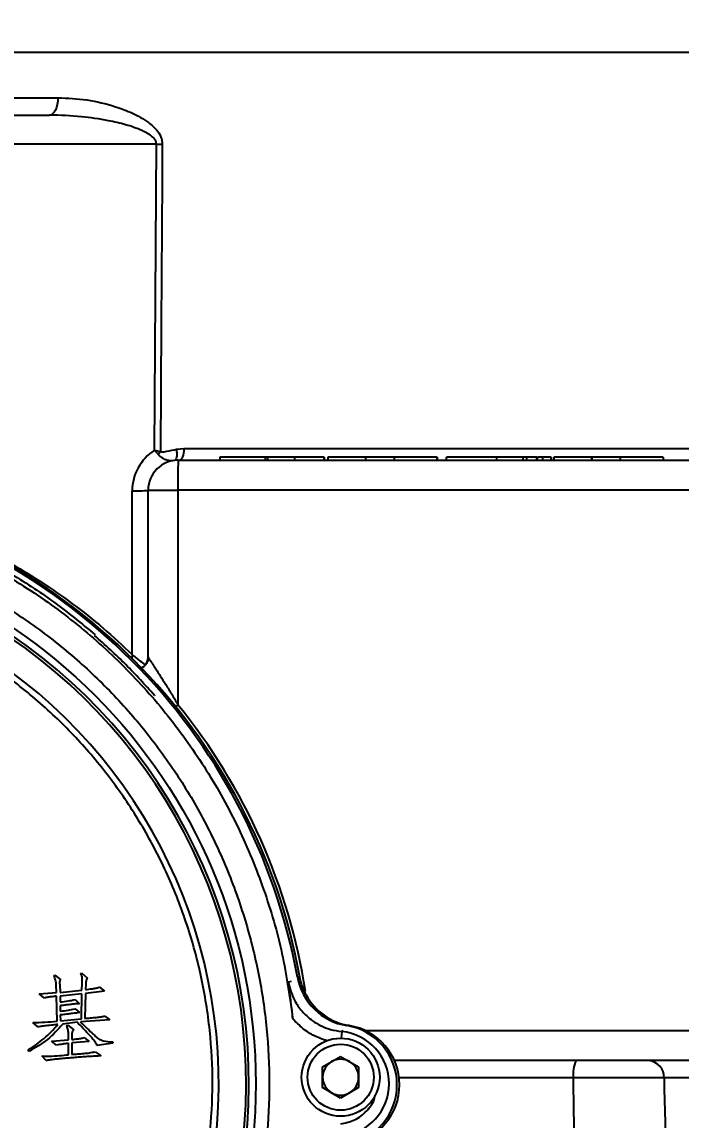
# Model space of a CAD drawing. Header units: millimetres. Extents: x 10469 to 13094, y 11322 to 13178.
# Drawn here: x 11182.1 to 11291.9, y 12722.7 to 12905.6 of the extents above; entities that cross this region are included whole.
import ezdxf

# ---------------------------------------------------------------- set-up
doc = ezdxf.new("R2010")
doc.units = ezdxf.units.MM
doc.layers.add('AM_5', color=3, linetype='Continuous', lineweight=25)
doc.styles.add('SLDTEXTSTYLE1', font='txt.shx', dxfattribs={"width": 0.7, "bigfont": 'gbcbig.shx'})
doc.dimstyles.new('SLDDIMSTYLE12$0', dxfattribs={"dimtxt": 12, "dimasz": 10, "dimexe": 0, "dimexo": 0.0625, "dimgap": 0.875, "dimtad": 1, "dimdec": 1, "dimlfac": 1.8, "dimrnd": 1e-09, "dimzin": 12, "dimdsep": 46, "dimtxsty": 'SLDTEXTSTYLE1', "dimcen": 0.09, "dimdle": 8.16, "dimclrd": 3, "dimclre": 3, "dimadec": 0, "dimazin": 3, "dimtfac": 1, "dimtdec": 1, "dimtofl": 0, "dimtmove": 0, "dimatfit": 3, "dimfxl": 0, "dimfrac": 2, "dimtolj": 1, "dimlwd": 5, "dimlwe": 5, "dimarcsym": 0})

# ---------------------------------------------------------------- blocks, each defined once
blk = doc.blocks.new('*D9')
at = {"layer": 'AM_5', "color": 3, "lineweight": 5, "transparency": 16777216}
blk.add_line((11116.78, 12900.64), (11116.78, 12962.14), dxfattribs=at)
at = {"layer": 'AM_5', "color": 3, "linetype": 'Continuous', "lineweight": 5, "transparency": 16777216}
for p, q in [((11126.78, 12962.14), (11376.78, 12962.14)), ((11386.78, 12900.64), (11386.78, 12962.14))]:
    blk.add_line(p, q, dxfattribs=at)
at = {"layer": 'AM_5', "color": 3, "transparency": 16777216}
for points in [[(11126.78, 12963.81), (11126.78, 12960.47), (11116.78, 12962.14)], [(11376.78, 12963.81), (11376.78, 12960.47), (11386.78, 12962.14)]]:
    blk.add_solid(points, dxfattribs=at)
at = {"layer": 'Defpoints', "color": 0, "transparency": 16777216}
for p in [(11386.78, 12962.14), (11116.78, 12900.58), (11386.78, 12900.58)]:
    blk.add_point(p, dxfattribs=at)
at = {"layer": 'AM_5', "color": 0, "transparency": 16777216, "insert": (11251.78, 12976.73), "char_height": 12, "attachment_point": 5, "style": 'SLDTEXTSTYLE1'}
blk.add_mtext('\\A1;{\\H2.28571x;%%C270}', dxfattribs=at)
blk = doc.blocks.new('*D10')
at = {"layer": 'AM_5', "color": 3, "lineweight": 5, "transparency": 16777216}
blk.add_line((11237.8, 12944.4), (10843.4, 12944.4), dxfattribs=at)
at = {"layer": 'AM_5', "color": 3, "linetype": 'Continuous', "lineweight": 5, "transparency": 16777216}
for p, q in [((10843.4, 12934.4), (10843.4, 12620.62)), ((11249.48, 12610.62), (10843.4, 12610.62))]:
    blk.add_line(p, q, dxfattribs=at)
at = {"layer": 'AM_5', "color": 3, "transparency": 16777216}
for points in [[(10841.73, 12934.4), (10845.07, 12934.4), (10843.4, 12944.4)], [(10841.73, 12620.62), (10845.07, 12620.62), (10843.4, 12610.62)]]:
    blk.add_solid(points, dxfattribs=at)
at = {"layer": 'Defpoints', "color": 0, "transparency": 16777216}
for p in [(11237.86, 12944.4), (10843.4, 12610.62), (11249.54, 12610.62)]:
    blk.add_point(p, dxfattribs=at)
at = {"layer": 'AM_5', "color": 0, "transparency": 16777216, "insert": (10828.81, 12777.51), "char_height": 12, "attachment_point": 5, "rotation": 90, "style": 'SLDTEXTSTYLE1'}
blk.add_mtext('\\A1;{\\H2.28571x;335}', dxfattribs=at)

msp = doc.modelspace()

# ---------------------------------------------------------------- linework, layer by layer
at = {"color": 7, "linetype": 'Continuous', "lineweight": 25}
for p, q in [((11115.793, 12900.58), (11302.023, 12900.58)), ((11128.343, 12892.975), (11188.044, 12892.975)), ((11150.023, 12890.08), (11186.642, 12890.08)), ((11204.448, 12885.254), (11149.976, 12885.254)), ((11204.13, 12834.246), (11204.448, 12885.254)), ((11207.773, 12834.418), (11209.012, 12834.532)), ((11209.012, 12834.532), (11294.499, 12834.532)), ((11208.078, 12832.602), (11294.793, 12832.602)), ((11215.025, 12833.102), (11215.025, 12832.602)), ((11222.574, 12833.102), (11215.025, 12833.102)), ((11222.574, 12833.102), (11222.574, 12832.602)), ((11222.599, 12833.102), (11222.574, 12833.102)), ((11222.599, 12833.102), (11222.599, 12832.602)), ((11222.987, 12833.102), (11222.599, 12833.102)), ((11222.987, 12833.102), (11222.987, 12832.602)), ((11227.47, 12833.102), (11222.987, 12833.102)), ((11227.47, 12833.102), (11227.47, 12832.602)), ((11232.36, 12833.102), (11227.47, 12833.102)), ((11232.36, 12833.102), (11232.36, 12832.602)), ((11232.385, 12833.102), (11232.36, 12833.102)), ((11232.385, 12833.102), (11232.385, 12832.602)), ((11233.007, 12833.102), (11233.007, 12832.602)), ((11239.283, 12833.102), (11233.007, 12833.102)), ((11239.283, 12833.102), (11239.283, 12832.602)), ((11239.308, 12833.102), (11239.283, 12833.102)), ((11239.308, 12833.102), (11239.308, 12832.602)), ((11244.066, 12833.102), (11239.308, 12833.102)), ((11244.066, 12833.102), (11244.066, 12832.602)), ((11251.193, 12833.102), (11244.066, 12833.102)), ((11251.193, 12833.102), (11251.193, 12832.602)), ((11251.218, 12833.102), (11251.193, 12833.102)), ((11251.218, 12833.102), (11251.218, 12832.602)), ((11252.749, 12833.102), (11252.749, 12832.602)), ((11261.11, 12833.102), (11261.11, 12832.602)), ((11265.527, 12833.102), (11265.527, 12832.602)), ((11266.101, 12833.102), (11266.101, 12832.602)), ((11267.773, 12833.102), (11267.773, 12832.602)), ((11267.896, 12833.102), (11267.773, 12833.102)), ((11267.896, 12833.102), (11267.896, 12832.602)), ((11268.79, 12833.102), (11268.79, 12832.602)), ((11270.186, 12833.102), (11268.79, 12833.102)), ((11270.186, 12833.102), (11270.186, 12832.602)), ((11270.211, 12833.102), (11270.186, 12833.102)), ((11270.211, 12833.102), (11270.211, 12832.602)), ((11270.673, 12833.102), (11270.673, 12832.602)), ((11276.949, 12833.102), (11270.673, 12833.102)), ((11276.949, 12833.102), (11276.949, 12832.602)), ((11276.974, 12833.102), (11276.949, 12833.102)), ((11276.974, 12833.102), (11276.974, 12832.602)), ((11281.732, 12833.102), (11276.974, 12833.102)), ((11281.732, 12833.102), (11281.732, 12832.602)), ((11288.859, 12833.102), (11281.732, 12833.102)), ((11288.859, 12833.102), (11288.859, 12832.602)), ((11288.884, 12833.102), (11288.859, 12833.102)), ((11288.884, 12833.102), (11288.884, 12832.602)), ((11200.415, 12800.216), (11200.423, 12827.497)), ((11203.078, 12827.602), (11208.032, 12827.602)), ((11203.078, 12799.772), (11203.078, 12827.602)), ((11294.747, 12827.602), (11208.032, 12827.602)), ((11208.032, 12827.602), (11208.032, 12791.877)), ((11194.163, 12803.393), (11194.244, 12803.474)), ((11203.078, 12799.772), (11203.114, 12799.704)), ((11204.236, 12793.476), (11204.158, 12793.398)), ((11187.382, 12746.712), (11187.509, 12746.84)), ((11187.509, 12746.84), (11188.531, 12746.074)), ((11191.85, 12747.095), (11191.977, 12747.223)), ((11191.977, 12747.223), (11192.998, 12746.329)), ((11192.041, 12744.35), (11192.105, 12745.499)), ((11226.883, 12745.77), (11226.423, 12745.664)), ((11228.353, 12746.506), (11227.937, 12746.506)), ((11184.893, 12743.712), (11187.829, 12743.967)), ((11185.786, 12743.01), (11184.893, 12743.712)), ((11187.829, 12743.967), (11187.765, 12745.18)), ((11188.339, 12745.244), (11188.403, 12743.967)), ((11188.403, 12743.967), (11192.041, 12744.35)), ((11192.041, 12743.712), (11188.403, 12743.329)), ((11191.977, 12739.564), (11192.041, 12743.712)), ((11192.615, 12743.776), (11192.552, 12739.627)), ((11192.679, 12745.308), (11192.615, 12744.414)), ((11195.807, 12744.159), (11192.615, 12743.776)), ((11194.913, 12744.861), (11195.807, 12744.159)), ((11187.892, 12739.181), (11187.829, 12743.329)), ((11188.403, 12743.329), (11188.403, 12742.372)), ((11190.892, 12742.755), (11191.658, 12742.053)), ((11188.403, 12741.734), (11188.403, 12740.84)), ((11188.403, 12740.202), (11188.467, 12739.244)), ((11190.892, 12741.223), (11191.658, 12740.585)), ((11195.871, 12740.01), (11196.7, 12739.372)), ((11184.701, 12738.223), (11183.871, 12738.925)), ((11188.467, 12739.244), (11191.977, 12739.564)), ((11191.275, 12738.989), (11188.85, 12738.67)), ((11189.488, 12738.351), (11189.679, 12738.479)), ((11189.679, 12738.479), (11190.701, 12737.713)), ((11196.7, 12739.372), (11191.786, 12739.053)), ((11236.58, 12738.429), (11236.164, 12738.429)), ((11189.807, 12736.053), (11189.807, 12736.883)), ((11190.382, 12736.691), (11190.382, 12736.117)), ((11192.424, 12736.436), (11193.254, 12735.798)), ((11235.341, 12737.432), (11235.237, 12736.328)), ((11235.561, 12737.563), (11235.341, 12737.432)), ((11239.239, 12737.602), (11364.744, 12737.602)), ((11186.999, 12735.862), (11189.807, 12736.053)), ((11187.829, 12735.16), (11186.999, 12735.862)), ((11189.807, 12733.564), (11189.807, 12735.479)), ((11193.254, 12735.798), (11190.382, 12735.543)), ((11190.382, 12735.543), (11190.382, 12733.628)), ((11197.211, 12735.479), (11194.594, 12735.096)), ((11197.211, 12735.734), (11197.211, 12735.479)), ((11183.233, 12734.138), (11183.106, 12734.394)), ((11186.105, 12732.607), (11185.339, 12733.373)), ((11194.275, 12734.075), (11195.232, 12733.373)), ((11232.15, 12731.561), (11235.15, 12733.293)), ((11235.15, 12733.293), (11238.15, 12731.561)), ((11232.15, 12728.097), (11232.15, 12731.561)), ((11238.15, 12731.561), (11238.15, 12728.097)), ((11359.79, 12732.602), (11244.106, 12732.602)), ((11273.925, 12729.707), (11244.889, 12729.707)), ((11329.18, 12729.707), (11289.027, 12729.707)), ((11235.15, 12726.365), (11232.15, 12728.097)), ((11238.15, 12728.097), (11235.15, 12726.365))]:
    msp.add_line(p, q, dxfattribs=at)
at = {"color": 7, "linetype": 'Continuous', "lineweight": 25, "flags": 128}
for points in [[(11188.044, 12892.975), (11188.009, 12892.405), (11187.924, 12891.86), (11187.791, 12891.359), (11187.616, 12890.922), (11187.406, 12890.564), (11187.167, 12890.298), (11186.909, 12890.135), (11186.642, 12890.08)], [(11205.438, 12885.254), (11205.4, 12879.258), (11205.247, 12855.273), (11205.113, 12834.065)], [(11209.012, 12834.532), (11208.997, 12834.152), (11208.959, 12833.789), (11208.901, 12833.455), (11208.824, 12833.163), (11208.731, 12832.925), (11208.626, 12832.748), (11208.512, 12832.639), (11208.394, 12832.602)], [(11202.47, 12798.335), (11202.348, 12798.227), (11201.97, 12797.982)], [(11208.032, 12791.877), (11207.733, 12791.635), (11207.646, 12791.564)]]:
    msp.add_lwpolyline(points, dxfattribs=at)
at = {"color": 7, "linetype": 'Continuous', "lineweight": 25}
for centre, radius in [((11129.52, 12728.755), 91.48), ((11235.15, 12729.829), 6.5), ((11235.15, 12729.829), 5.5)]:
    msp.add_circle(centre, radius, dxfattribs=at)
for centre, radius, start, end in [((11204.943, 12966.655), 81.402, 269.65161, 270.34839), ((11199.473, 12836.901), 6.312, 327.47153, 333.29916), ((11208.078, 12827.602), 5, 90.00123, 180.00123), ((11343.137, 12828.852), 135.111, 178.40951, 180.53004), ((11129.559, 12728.582), 99.998, 10.32572, 79.67183), ((11129.975, 12728.582), 99.998, 10.32572, 79.67183), ((11200.784, 12872.608), 45.112, 269.5425, 272.91525), ((11129.52, 12728.755), 90.341, 353.64897, 186.35103), ((11129.52, 12728.755), 89.875, 353.64897, 186.35103), ((11129.52, 12728.755), 85.319, 353.33017, 186.66983), ((11201.078, 12799.772), 2, 314.08939, 0.00468), ((11130.175, 12728.58), 100.34, 8.89486, 39.11087), ((11237.775, 12748.299), 10, 190.32569, 260.73004), ((11238.191, 12748.298), 10, 208.40155, 260.73043), ((11234.556, 12728.58), 9.98, 279.27074, 80.72926), ((11234.973, 12728.58), 9.98, 279.27074, 80.72926), ((11234.52, 12728.755), 8.715, 275.40246, 84.59754), ((11235.15, 12729.829), 3, 60, 120), ((11235.15, 12729.829), 3, 120, 180), ((11235.15, 12729.829), 3, 0, 60), ((11278.93, 12730.395), 5.051, 154.09074, 187.8297), ((11286.241, 12729.822), 2.789, 357.62878, 85.33222), ((11235.15, 12729.829), 3, 180, 240), ((11235.15, 12729.829), 3, 300, 0), ((11235.15, 12729.829), 3, 240, 300)]:
    msp.add_arc(centre, radius, start, end, dxfattribs=at)
msp.add_ellipse((11208.423, 12827.497), major_axis=(5.273, 6.017), ratio=0.999674, start_param=1.2862569, end_param=2.290243, dxfattribs=at)
for points, knots in [([(11188.044, 12892.975), (11189.647, 12892.903), (11192.852, 12892.76), (11197.031, 12891.734), (11200.487, 12890.465), (11202.904, 12889.118), (11204.53, 12887.668), (11205.323, 12886.363), (11205.403, 12885.595), (11205.438, 12885.254)], [0, 0, 0, 0, 0.2471586, 0.4942516, 0.6433281, 0.7917771, 0.8949186, 0.9533643, 1, 1, 1, 1]), ([(11204.448, 12885.254), (11204.436, 12885.384), (11204.415, 12885.604), (11204.183, 12886.084), (11203.452, 12886.822), (11201.757, 12887.704), (11199.321, 12888.515), (11195.935, 12889.287), (11191.69, 12889.923), (11188.413, 12890.025), (11186.642, 12890.08)], [0, 0, 0, 0, 0.0195506, 0.0331429, 0.0802921, 0.1758879, 0.3265534, 0.4794068, 0.7186286, 1, 1, 1, 1]), ([(11204.795, 12833.507), (11204.58, 12833.75), (11204.362, 12833.995), (11204.133, 12834.244), (11204.13, 12834.246)], [0, 0, 0, 0, 0.988646, 1, 1, 1, 1]), ([(11204.13, 12834.246), (11204.134, 12834.246), (11204.466, 12834.183), (11204.791, 12834.124), (11205.113, 12834.065)], [0, 0, 0, 0, 0.0113379, 1, 1, 1, 1]), ([(11207.497, 12832.52), (11207.084, 12832.503), (11206.463, 12832.477), (11205.49, 12832.871), (11205.028, 12833.295), (11204.795, 12833.507)], [0, 0, 0, 0, 0.498626, 0.748287, 1, 1, 1, 1]), ([(11205.113, 12834.065), (11205.186, 12834.041), (11205.54, 12833.925), (11206.453, 12834.166), (11207.256, 12834.319), (11207.773, 12834.418)], [0, 0, 0, 0, 0.0857974, 0.4114987, 1, 1, 1, 1]), ([(11207.773, 12834.418), (11207.802, 12834.176), (11207.861, 12833.691), (11207.826, 12833.079), (11207.708, 12832.639), (11207.568, 12832.56), (11207.498, 12832.52)], [0, 0, 0, 0, 0.2500015, 0.500002, 0.7500015, 1, 1, 1, 1]), ([(11261.11, 12833.102), (11260.406, 12833.102), (11259, 12833.102), (11257.042, 12833.102), (11255.477, 12833.102), (11254.091, 12833.102), (11252.977, 12833.102), (11252.855, 12833.102), (11252.799, 12833.102)], [0, 0, 0, 0, 0.1292458, 0.2582816, 0.3873313, 0.5166242, 0.7750014, 1, 1, 1, 1]), ([(11265.527, 12833.102), (11265.167, 12833.102), (11264.449, 12833.102), (11262.942, 12833.102), (11261.805, 12833.102), (11261.11, 12833.102)], [0, 0, 0, 0, 0.2802018, 0.5601492, 1, 1, 1, 1]), ([(11266.101, 12833.102), (11265.978, 12833.102), (11265.756, 12833.102), (11265.597, 12833.102), (11265.527, 12833.102)], [0, 0, 0, 0, 0.5575041, 1, 1, 1, 1]), ([(11267.773, 12833.102), (11267.46, 12833.102), (11266.901, 12833.102), (11266.345, 12833.102), (11266.101, 12833.102)], [0, 0, 0, 0, 0.5605094, 1, 1, 1, 1]), ([(11268.79, 12833.102), (11268.636, 12833.102), (11268.328, 12833.102), (11268.046, 12833.102), (11268.018, 12833.102), (11268.013, 12833.102)], [0, 0, 0, 0, 0.4465927, 0.894873, 1, 1, 1, 1]), ([(11150.629, 12826.419), (11152.448, 12826.048), (11156.991, 12825.121), (11164.146, 12822.847), (11172.041, 12819.689), (11179.067, 12816.13), (11185.195, 12812.433), (11190.512, 12808.729), (11195.627, 12804.688), (11198.819, 12801.707), (11200.415, 12800.216)], [0, 0, 0, 0, 0.0975887, 0.2437225, 0.3941025, 0.5444826, 0.6574031, 0.7703236, 0.8851618, 1, 1, 1, 1]), ([(11213.237, 12718.966), (11213.488, 12721.861), (11213.994, 12727.7), (11213.592, 12736.558), (11212.309, 12745.421), (11210.06, 12754.146), (11206.896, 12762.581), (11202.875, 12770.587), (11198.086, 12778.039), (11192.598, 12784.887), (11186.434, 12791.132), (11179.589, 12796.755), (11172.105, 12801.679), (11164.094, 12805.8), (11155.688, 12809.048), (11147.035, 12811.352), (11138.284, 12812.78), (11132.425, 12812.955), (11129.52, 12813.042)], [0, 0, 0, 0, 0.0612816, 0.1235957, 0.1866179, 0.25, 0.3133821, 0.3764043, 0.4387184, 0.5, 0.5612816, 0.6235957, 0.6866179, 0.75, 0.8133821, 0.8764043, 0.9387184, 1, 1, 1, 1]), ([(11200.415, 12800.216), (11200.414, 12800.213), (11200.413, 12800.204), (11200.412, 12800.191), (11200.41, 12800.175), (11200.408, 12800.153), (11200.404, 12800.118), (11200.399, 12800.064), (11200.39, 12799.981), (11200.376, 12799.85), (11200.359, 12799.688), (11200.346, 12799.568), (11200.339, 12799.51)], [0, 0, 0, 0, 0.0160629, 0.0350859, 0.0542719, 0.0839567, 0.1299005, 0.2010605, 0.3114552, 0.4833594, 0.7534512, 1, 1, 1, 1]), ([(11200.415, 12800.216), (11200.418, 12800.214), (11200.424, 12800.209), (11200.434, 12800.201), (11200.447, 12800.191), (11200.465, 12800.177), (11200.492, 12800.155), (11200.535, 12800.122), (11200.601, 12800.07), (11200.704, 12799.989), (11200.866, 12799.861), (11201.133, 12799.651), (11201.66, 12799.236), (11202.23, 12798.787), (11202.539, 12798.549), (11202.622, 12798.484)], [0, 0, 0, 0, 0.0037041, 0.0080975, 0.0125246, 0.0193728, 0.0299691, 0.0463741, 0.0718081, 0.111377, 0.1734656, 0.2730827, 0.4438375, 0.8493193, 1, 1, 1, 1]), ([(11203.113, 12799.707), (11203.078, 12799.493), (11203.022, 12799.159), (11202.789, 12798.701), (11202.61, 12798.491), (11202.517, 12798.383)], [0, 0, 0, 0, 0.4634369, 0.7234421, 1, 1, 1, 1]), ([(11203.114, 12799.704), (11203.115, 12799.704), (11203.127, 12799.679), (11203.238, 12799.51), (11203.445, 12799.196), (11203.746, 12798.744), (11204.121, 12798.177), (11204.572, 12797.489), (11205.209, 12796.508), (11206.031, 12795.209), (11207.025, 12793.591), (11207.689, 12792.46), (11208.032, 12791.877)], [0, 0, 0, 0, 0.0016797, 0.0649717, 0.1327393, 0.2065082, 0.2857099, 0.3737676, 0.4712733, 0.6396437, 0.8141799, 1, 1, 1, 1]), ([(11202.467, 12798.353), (11202.364, 12798.24), (11202.235, 12798.1), (11201.972, 12798.015), (11201.92, 12797.998)], [0, 0, 0, 0, 0.8023421, 1, 1, 1, 1]), ([(11187.765, 12745.18), (11187.749, 12745.448), (11187.717, 12745.983), (11187.493, 12746.469), (11187.382, 12746.712)], [0, 0, 0, 0, 0.5014294, 1, 1, 1, 1]), ([(11188.531, 12746.074), (11188.513, 12746.067), (11188.477, 12746.055), (11188.419, 12746.004), (11188.359, 12745.883), (11188.317, 12745.621), (11188.33, 12745.395), (11188.339, 12745.244)], [0, 0, 0, 0, 0.0627384, 0.1251056, 0.2501602, 0.4999525, 1, 1, 1, 1]), ([(11192.105, 12745.499), (11192.112, 12745.773), (11192.122, 12746.186), (11192.038, 12746.732), (11191.911, 12746.976), (11191.85, 12747.095)], [0, 0, 0, 0, 0.5004867, 0.7563958, 1, 1, 1, 1]), ([(11192.998, 12746.329), (11192.958, 12746.305), (11192.876, 12746.257), (11192.78, 12746.092), (11192.689, 12745.777), (11192.683, 12745.495), (11192.679, 12745.308)], [0, 0, 0, 0, 0.1246065, 0.249783, 0.4997551, 1, 1, 1, 1]), ([(11227.194, 12739.545), (11227.074, 12740.613), (11226.833, 12742.76), (11226.56, 12744.693), (11226.423, 12745.664)], [0, 0, 0, 0, 0.4975573, 1, 1, 1, 1]), ([(11226.423, 12745.664), (11226.698, 12744.63), (11227.069, 12743.237), (11228.024, 12741.703), (11228.702, 12740.823), (11229.518, 12739.984), (11230.536, 12739.158), (11231.847, 12738.375), (11233.477, 12737.713), (11234.7, 12737.529), (11235.341, 12737.432)], [0, 0, 0, 0, 0.2442906, 0.329037, 0.4144904, 0.500125, 0.5979935, 0.7157718, 0.8510735, 1, 1, 1, 1]), ([(11229.395, 12743.542), (11229.278, 12743.773), (11228.981, 12744.354), (11228.609, 12745.342), (11228.439, 12746.116), (11228.353, 12746.506)], [0, 0, 0, 0, 0.2461834, 0.6204204, 1, 1, 1, 1]), ([(11192.615, 12744.414), (11193.005, 12744.462), (11193.589, 12744.534), (11194.267, 12744.645), (11194.586, 12744.721), (11194.727, 12744.763), (11194.797, 12744.784), (11194.858, 12744.812), (11194.895, 12744.845), (11194.913, 12744.861)], [0, 0, 0, 0, 0.49996, 0.749982, 0.8747254, 0.9164061, 0.9376784, 0.9687122, 1, 1, 1, 1]), ([(11187.829, 12743.329), (11187.585, 12743.301), (11187.12, 12743.247), (11186.434, 12743.17), (11186.002, 12743.063), (11185.786, 12743.01)], [0, 0, 0, 0, 0.3550758, 0.6787643, 1, 1, 1, 1]), ([(11188.403, 12742.372), (11188.859, 12742.416), (11189.696, 12742.496), (11190.518, 12742.674), (11190.892, 12742.755)], [0, 0, 0, 0, 0.5444227, 1, 1, 1, 1]), ([(11191.658, 12742.053), (11191.487, 12742.053), (11191.159, 12742.052), (11190.551, 12741.993), (11189.874, 12741.918), (11189.116, 12741.827), (11188.64, 12741.765), (11188.403, 12741.734)], [0, 0, 0, 0, 0.15654374, 0.3002265, 0.55985572, 0.78134838, 1, 1, 1, 1]), ([(11188.403, 12740.84), (11188.859, 12740.884), (11189.696, 12740.965), (11190.518, 12741.142), (11190.892, 12741.223)], [0, 0, 0, 0, 0.54442273, 1, 1, 1, 1]), ([(11191.658, 12740.585), (11191.261, 12740.537), (11190.759, 12740.476), (11190.229, 12740.412), (11190.089, 12740.395), (11190.048, 12740.39), (11189.942, 12740.377), (11189.667, 12740.346), (11189.124, 12740.284), (11188.674, 12740.233), (11188.403, 12740.202)], [0, 0, 0, 0, 0.3664455, 0.4623341, 0.4884448, 0.4960418, 0.4999998, 0.5858417, 0.75, 1, 1, 1, 1]), ([(11192.552, 12739.627), (11192.862, 12739.655), (11193.493, 12739.712), (11194.396, 12739.796), (11195.089, 12739.879), (11195.567, 12739.942), (11195.769, 12739.988), (11195.871, 12740.01)], [0, 0, 0, 0, 0.2800254, 0.5679935, 0.8139788, 0.90683, 1, 1, 1, 1]), ([(11183.106, 12734.394), (11183.562, 12734.687), (11184.474, 12735.273), (11185.753, 12736.279), (11186.958, 12737.374), (11187.666, 12738.195), (11188.02, 12738.606)], [0, 0, 0, 0, 0.2500184, 0.50003, 0.7500152, 1, 1, 1, 1]), ([(11188.85, 12738.67), (11188.033, 12737.768), (11186.399, 12735.962), (11184.289, 12734.747), (11183.233, 12734.138)], [0, 0, 0, 0, 0.49972606, 1, 1, 1, 1]), ([(11183.871, 12738.925), (11184.543, 12738.942), (11185.887, 12738.977), (11187.224, 12739.113), (11187.892, 12739.181)], [0, 0, 0, 0, 0.4998338, 1, 1, 1, 1]), ([(11188.02, 12738.606), (11187.829, 12738.586), (11187.275, 12738.527), (11186.704, 12738.463), (11186.035, 12738.391), (11185.481, 12738.329), (11184.947, 12738.256), (11184.701, 12738.223)], [0, 0, 0, 0, 0.1726098, 0.5000206, 0.5157116, 0.7774565, 1, 1, 1, 1]), ([(11189.807, 12736.883), (11189.799, 12737.137), (11189.786, 12737.517), (11189.674, 12738.017), (11189.55, 12738.24), (11189.488, 12738.351)], [0, 0, 0, 0, 0.5002034, 0.7503812, 1, 1, 1, 1]), ([(11194.594, 12735.096), (11194.496, 12735.278), (11194.103, 12736.009), (11192.894, 12737.246), (11191.873, 12738.345), (11191.275, 12738.989)], [0, 0, 0, 0, 0.1204989, 0.4845828, 1, 1, 1, 1]), ([(11191.786, 12739.053), (11191.922, 12738.921), (11192.716, 12738.154), (11193.698, 12737.194), (11194.778, 12736.185), (11195.822, 12735.765), (11196.655, 12735.747), (11197.211, 12735.734)], [0, 0, 0, 0, 0.0858222, 0.500579, 0.6255537, 0.7499526, 1, 1, 1, 1]), ([(11232.872, 12735.887), (11232.163, 12736.141), (11230.735, 12736.652), (11228.794, 12737.897), (11227.729, 12738.994), (11227.194, 12739.545)], [0, 0, 0, 0, 0.3300361, 0.66399882, 1, 1, 1, 1]), ([(11190.701, 12737.713), (11190.66, 12737.688), (11190.578, 12737.64), (11190.467, 12737.483), (11190.359, 12737.166), (11190.372, 12736.881), (11190.382, 12736.691)], [0, 0, 0, 0, 0.1249641, 0.2504056, 0.5000303, 1, 1, 1, 1]), ([(11190.382, 12736.117), (11190.63, 12736.145), (11191.098, 12736.198), (11191.786, 12736.27), (11192.213, 12736.381), (11192.424, 12736.436)], [0, 0, 0, 0, 0.3619719, 0.6841185, 1, 1, 1, 1]), ([(11189.807, 12735.479), (11189.579, 12735.446), (11189.284, 12735.405), (11188.953, 12735.357), (11188.52, 12735.294), (11188.156, 12735.223), (11187.829, 12735.16)], [0, 0, 0, 0, 0.3449558, 0.4462952, 0.5002092, 1, 1, 1, 1]), ([(11185.339, 12733.373), (11185.772, 12733.356), (11186.766, 12733.319), (11188.256, 12733.432), (11189.312, 12733.522), (11189.807, 12733.564)], [0, 0, 0, 0, 0.289978, 0.6665707, 1, 1, 1, 1]), ([(11195.232, 12733.373), (11194.891, 12733.363), (11194.218, 12733.345), (11193.211, 12733.276), (11192.187, 12733.205), (11191.156, 12733.126), (11190.207, 12733.046), (11189.365, 12732.978), (11188.627, 12732.912), (11187.933, 12732.846), (11187.325, 12732.783), (11186.721, 12732.723), (11186.332, 12732.649), (11186.105, 12732.607)], [0, 0, 0, 0, 0.111912, 0.2203794, 0.3303488, 0.4480332, 0.5586453, 0.6421864, 0.7244882, 0.8011937, 0.8704803, 0.9246662, 1, 1, 1, 1]), ([(11190.382, 12733.628), (11190.708, 12733.653), (11191.36, 12733.703), (11192.337, 12733.791), (11193.315, 12733.876), (11193.955, 12734.008), (11194.275, 12734.075)], [0, 0, 0, 0, 0.2501141, 0.5002263, 0.7503325, 1, 1, 1, 1]), ([(11289.027, 12729.707), (11288.563, 12729.71), (11287.626, 12729.718), (11285.8, 12729.724), (11283.721, 12729.728), (11281.417, 12729.728), (11278.972, 12729.725), (11276.443, 12729.718), (11274.765, 12729.71), (11273.925, 12729.707)], [0, 0, 0, 0, 0.1404807, 0.2837071, 0.4269332, 0.5702047, 0.7134763, 0.856738, 1, 1, 1, 1]), ([(11275.865, 12610.58), (11275.526, 12630.673), (11274.855, 12670.382), (11274.233, 12710.091), (11273.925, 12729.707)], [0, 0, 0, 0, 0.50602862, 1, 1, 1, 1]), ([(11289.027, 12729.707), (11289.476, 12710.091), (11290.385, 12670.382), (11291.364, 12630.673), (11291.86, 12610.58)], [0, 0, 0, 0, 0.4939776, 1, 1, 1, 1]), ([(11235.153, 12722.07), (11235.942, 12722.227), (11237.578, 12722.552), (11239.557, 12724.148), (11240.709, 12725.694), (11240.862, 12726.661), (11240.882, 12726.786)], [0, 0, 0, 0, 0.3027449, 0.6273546, 0.9519642, 1, 1, 1, 1])]:
    msp.add_open_spline(points, degree=3, knots=knots, dxfattribs=at)
for points in [[(11140.31, 12826.429), (11143.962, 12825.905), (11151.265, 12824.857), (11161.908, 12821.737), (11172.151, 12817.529), (11181.852, 12812.174), (11190.891, 12805.769), (11199.153, 12798.388), (11206.534, 12790.126), (11212.939, 12781.087), (11218.294, 12771.386), (11222.502, 12761.143), (11225.622, 12750.5), (11226.67, 12743.197), (11227.194, 12739.545)], [(11146.549, 12826.175), (11149.462, 12825.587), (11155.29, 12824.412), (11163.784, 12821.659), (11172.013, 12818.212), (11179.884, 12814.011), (11187.385, 12809.166), (11191.978, 12805.392), (11194.275, 12803.505)], [(11129.52, 12822.496), (11132.588, 12822.409), (11138.723, 12822.235), (11147.838, 12820.832), (11156.776, 12818.607), (11165.451, 12815.499), (11173.78, 12811.56), (11181.684, 12806.823), (11189.084, 12801.334), (11195.912, 12795.147), (11202.099, 12788.319), (11207.588, 12780.919), (11212.325, 12773.015), (11216.265, 12764.686), (11219.369, 12756.011), (11221.608, 12747.073), (11222.96, 12737.958), (11223.412, 12728.755), (11222.96, 12719.553), (11221.608, 12710.438), (11219.369, 12701.5), (11216.265, 12692.825), (11212.325, 12684.495), (11207.588, 12676.592), (11202.099, 12669.192), (11195.912, 12662.364), (11189.084, 12656.177), (11181.684, 12650.688), (11173.78, 12645.951), (11165.451, 12642.012), (11156.776, 12638.904), (11147.838, 12636.679), (11138.723, 12635.276), (11132.588, 12635.102), (11129.52, 12635.015)], [(11204.158, 12793.398), (11202.582, 12795.154), (11199.429, 12798.664), (11195.919, 12801.817), (11194.163, 12803.393)]]:
    msp.add_open_spline(points, degree=3, dxfattribs=at)

# ---------------------------------------------------------------- dimensions: what is measured, and where the dimension line sits
at = {"layer": 'AM_5'}
dim = msp.add_linear_dim(base=(11386.777, 12962.14), p1=(11116.777, 12900.58), p2=(11386.777, 12900.58), text='{\\H2.28571x;%%C270}', dimstyle='SLDDIMSTYLE12$0', override={"dimlfac": 1}, dxfattribs=at)
dim.commit()
dim.dimension.update_dxf_attribs({"geometry": '*D9', "text_midpoint": (11251.777, 12976.729)})
dim = msp.add_linear_dim(base=(10843.402, 12610.615), p1=(11237.864, 12944.401), p2=(11249.539, 12610.615), angle=90, text='{\\H2.28571x;335}', dimstyle='SLDDIMSTYLE12$0', override={"dimlfac": 1}, dxfattribs=at)
dim.commit()
dim.dimension.update_dxf_attribs({"geometry": '*D10', "text_midpoint": (10828.812, 12777.508)})

doc.saveas('drawing.dxf')
